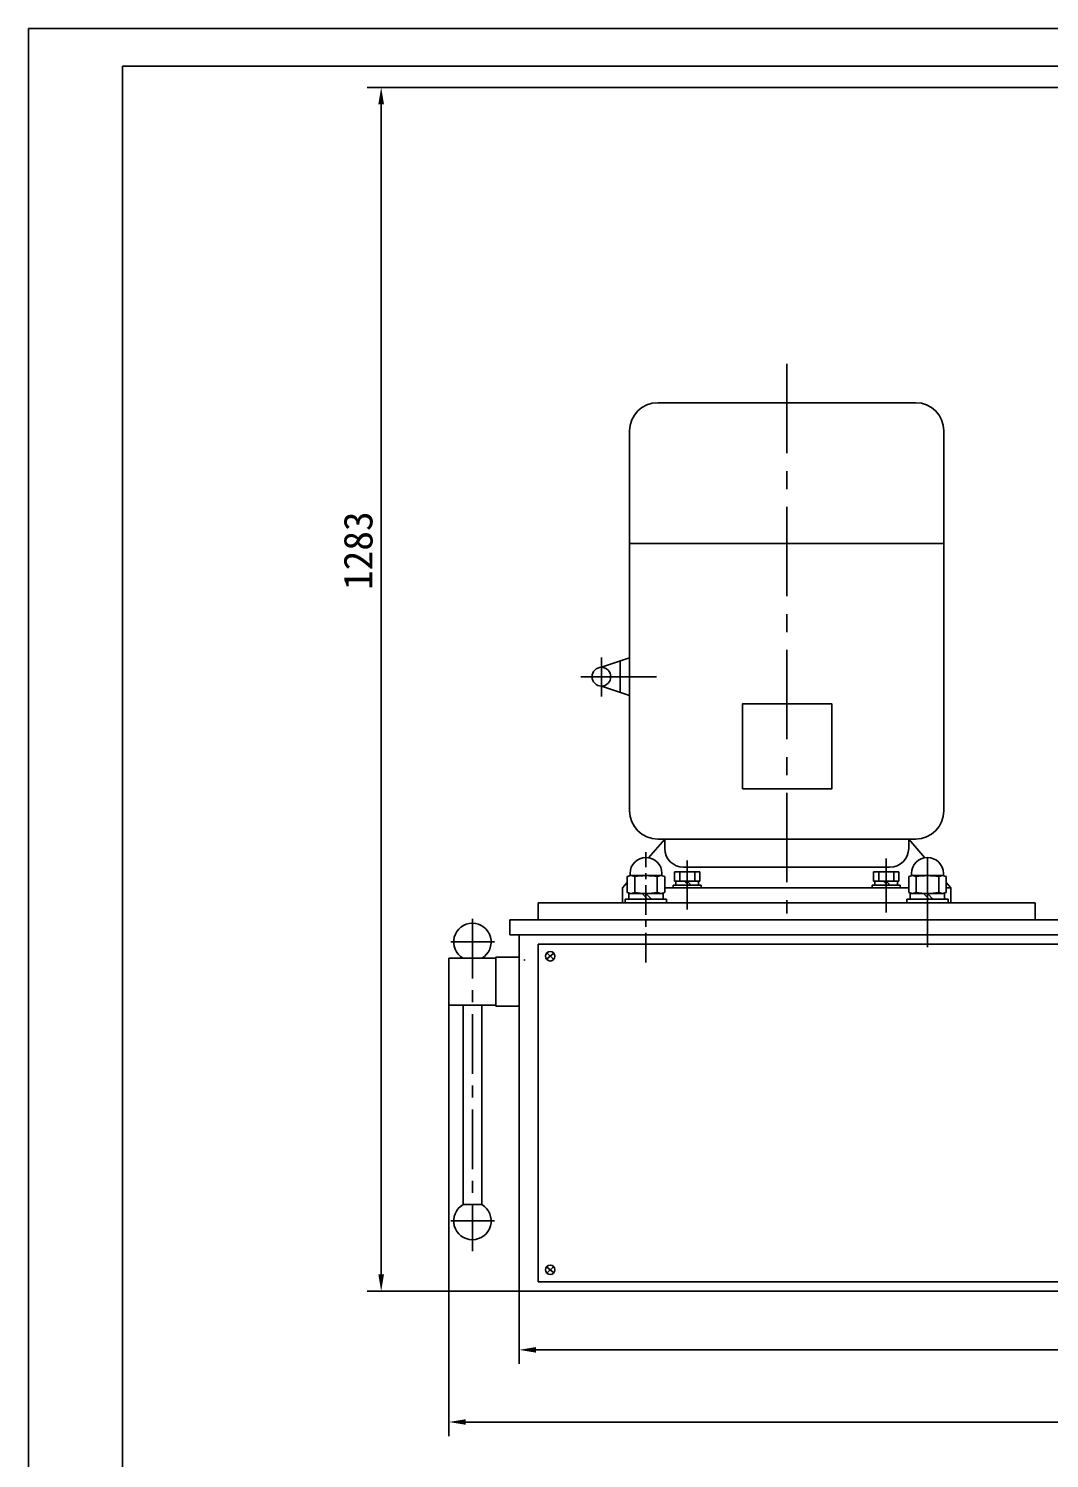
# Model space of a CAD drawing. Extents: x -2754 to 610, y -1664 to 712.
# Drawn here: x -2754 to -1666, y -812 to 712 of the extents above; entities that cross this region are included whole.
import ezdxf

# ---------------------------------------------------------------- set-up
doc = ezdxf.new("R2010")
doc.units = 0
doc.linetypes.add('CENTER', pattern=[50.8, 31.75, -6.35, 6.35, -6.35])
doc.layers.get('0').update_dxf_attribs({"linetype": 'CONTINUOUS'})
doc.layers.get('DEFPOINTS').update_dxf_attribs({"linetype": 'CONTINUOUS'})
doc.layers.add('PART', color=3, linetype='CONTINUOUS')
doc.layers.add('SMPEN_THICK', color=7, linetype='CONTINUOUS')
doc.styles.get("Standard").update_dxf_attribs({"font": '', "height": 30.8})
doc.styles.get('Standard').set_extended_font_data('SimSun')
doc.dimstyles.get("Standard").update_dxf_attribs({"dimscale": 5, "dimtxt": 4.5, "dimasz": 5.5, "dimexe": 4.25, "dimexo": 0.625, "dimgap": 2.2, "dimtad": 1, "dimdec": 4, "dimlfac": -1, "dimdsep": 46, "dimlunit": 6, "dimtxsty": 'Standard', "dimcen": 2.5, "dimclrd": 2, "dimclre": 2, "dimclrt": 2, "dimadec": 0, "dimazin": 0, "dimtfac": 1, "dimtdec": 4, "dimtmove": 0, "dimatfit": 3, "dimfxl": 1, "dimtolj": 1, "dimtzin": 0, "dimarcsym": 0})

# ---------------------------------------------------------------- blocks, each defined once
blk = doc.blocks.new('*D4')
at = {"color": 2, "lineweight": -2, "transparency": 16777216}
for p, q in [((-262.3, 39.1), (-262.3, -788.2)), ((-2306.5, -328.9), (-2306.5, -788.2)), ((-280.3, -773.2), (-2288.5, -773.2))]:
    blk.add_line(p, q, dxfattribs=at)
at = {"color": 2, "transparency": 16777216}
for points in [[(-2288.5, -770.2), (-2288.5, -776.2), (-2306.5, -773.2)], [(-280.3, -770.2), (-280.3, -776.2), (-262.3, -773.2)]]:
    blk.add_solid(points, dxfattribs=at)
at = {"layer": 'DEFPOINTS', "color": 0, "transparency": 16777216}
for p in [(-262.3, 39.1), (-2306.5, -328.9), (-2306.5, -773.2)]:
    blk.add_point(p, dxfattribs=at)
at = {"color": 2, "transparency": 16777216, "insert": (-1308.4, -748.8), "char_height": 30.8, "attachment_point": 5}
blk.add_mtext('\\A1;2044', dxfattribs=at)
blk = doc.blocks.new('*D1')
at = {"color": 2, "lineweight": -2, "transparency": 16777216}
for p, q in [((-1080.2, 558), (-155.5, 558)), ((-170.5, 540), (-170.5, -615.9)), ((-2231.5, -633.9), (-155.5, -633.9))]:
    blk.add_line(p, q, dxfattribs=at)
at = {"color": 2, "transparency": 16777216}
for points in [[(-173.5, 540), (-167.5, 540), (-170.5, 558)], [(-173.5, -615.9), (-167.5, -615.9), (-170.5, -633.9)]]:
    blk.add_solid(points, dxfattribs=at)
at = {"layer": 'DEFPOINTS', "color": 0, "transparency": 16777216}
for p in [(-1080.2, 558), (-2231.5, -633.9), (-170.5, -633.9)]:
    blk.add_point(p, dxfattribs=at)
at = {"color": 2, "transparency": 16777216, "insert": (-194.9, -50.8), "char_height": 30.8, "attachment_point": 5, "rotation": 90}
blk.add_mtext('\\A1;1192', dxfattribs=at)
blk = doc.blocks.new('*D0')
at = {"color": 2, "lineweight": -2, "transparency": 16777216}
for p, q in [((-2231.5, -633.9), (-2231.5, -711.3)), ((-1051.5, -633.9), (-1051.5, -711.3)), ((-2213.5, -696.3), (-1069.5, -696.3))]:
    blk.add_line(p, q, dxfattribs=at)
at = {"color": 2, "transparency": 16777216}
for points in [[(-2213.5, -693.3), (-2213.5, -699.3), (-2231.5, -696.3)], [(-1069.5, -693.3), (-1069.5, -699.3), (-1051.5, -696.3)]]:
    blk.add_solid(points, dxfattribs=at)
at = {"layer": 'DEFPOINTS', "color": 0, "transparency": 16777216}
for p in [(-2231.5, -633.9), (-1051.5, -633.9), (-1051.5, -696.3)]:
    blk.add_point(p, dxfattribs=at)
at = {"color": 2, "transparency": 16777216, "insert": (-1473.4, -671.9), "char_height": 30.8, "attachment_point": 5}
blk.add_mtext('\\A1;1180', dxfattribs=at)
blk = doc.blocks.new('*D8')
at = {"color": 2, "lineweight": -2, "transparency": 16777216}
for p, q in [((-1373.8, 649.1), (-2393.7, 649.1)), ((-2378.7, 631.1), (-2378.7, -615.9)), ((-2231.5, -633.9), (-2393.7, -633.9))]:
    blk.add_line(p, q, dxfattribs=at)
at = {"color": 2, "transparency": 16777216}
for points in [[(-2381.7, 631.1), (-2375.7, 631.1), (-2378.7, 649.1)], [(-2381.7, -615.9), (-2375.7, -615.9), (-2378.7, -633.9)]]:
    blk.add_solid(points, dxfattribs=at)
at = {"layer": 'DEFPOINTS', "color": 0, "transparency": 16777216}
for p in [(-1373.8, 649.1), (-2378.7, -633.9), (-2231.5, -633.9)]:
    blk.add_point(p, dxfattribs=at)
at = {"color": 2, "transparency": 16777216, "insert": (-2403.1, 155.4), "char_height": 30.8, "attachment_point": 5, "rotation": 90}
blk.add_mtext('\\A1;1283', dxfattribs=at)

msp = doc.modelspace()

# ---------------------------------------------------------------- linework, layer by layer
at = {"color": 6}
for q in [(609.50936, 711.83857), (-2754.49064, -1664.16143)]:
    msp.add_line((-2754.49064, 711.83857), q, dxfattribs=at)
at = {"color": 4}
for p, q in [((-2654.49064, 671.83857), (-2654.49064, -1624.16143)), ((-2654.49064, 671.83857), (569.50936, 671.83857)), ((-1991.45735, -253.87997), (-2241.45735, -253.87997)), ((-2231.45735, -253.87997), (-2231.45735, -633.87997)), ((-1445.45735, -253.87997), (-1847.45735, -253.87997)), ((-2211.45735, -263.87997), (-2211.45735, -593.87997)), ((-1516.45735, -263.87997), (-2211.45735, -263.87997)), ((-2194.72901, -273.57518), (-2202.30883, -280.0684)), ((-2202.12411, -273.34777), (-2194.73573, -280.21907)), ((-2306.45735, -278.87997), (-2306.45735, -328.87997)), ((-2256.45735, -278.87997), (-2306.45735, -278.87997)), ((-2256.45735, -277.87997), (-2256.45735, -329.87997)), ((-2231.45735, -277.87997), (-2256.45735, -277.87997)), ((-2256.45735, -328.87997), (-2306.45735, -328.87997)), ((-2291.45735, -328.87997), (-2291.45735, -541.55946)), ((-2271.45735, -328.87997), (-2271.45735, -541.55946)), ((-2231.45735, -329.87997), (-2256.45735, -329.87997)), ((-2291.45735, -541.55946), (-2271.45735, -541.55946)), ((-2211.45735, -593.87997), (-2211.45735, -623.87997)), ((-2194.72901, -614.18476), (-2202.30883, -607.69154)), ((-2202.12411, -614.41217), (-2194.73573, -607.54087)), ((-1516.45735, -623.87997), (-2211.45735, -623.87997)), ((-1051.45735, -633.87997), (-2231.45735, -633.87997))]:
    msp.add_line(p, q, dxfattribs=at)
at = {"color": 7, "linetype": 'CENTER', "ltscale": 3}
msp.add_line((-1946.45735, 354.45965), (-1946.45735, -231.16972), dxfattribs=at)
for p, q in [((-2052.52337, -227.00288), (-2052.52337, -174.74956)), ((-1840.39133, -230.29199), (-1840.39133, -172.47119)), ((-2257.85565, -261.55946), (-2304.43814, -261.55946)), ((-2257.85565, -558.87997), (-2304.43814, -558.87997))]:
    msp.add_line(p, q)
at = {"color": 7, "linetype": 'CENTER', "ltscale": 2}
msp.add_line((-2281.45735, -236.88477), (-2281.45735, -591.21535), dxfattribs=at)
at = {"color": 4}
for centre in [(-2198.45735, -276.87997), (-2198.45735, -610.87997)]:
    msp.add_circle(centre, 5, dxfattribs=at)
for centre, start, end in [((-2281.45735, -261.55946), 300, 240), ((-2281.45735, -558.87997), 120, 60)]:
    msp.add_arc(centre, 20, start, end, dxfattribs=at)
at = {"layer": 'PART', "color": 5, "linetype": 'Continuous'}
msp.add_line((-2226.45735, -281.37997), (-2225.45735, -280.37997), dxfattribs=at)
at = {"layer": 'SMPEN_THICK', "color": 4}
for p, q in [((-1808.95735, 313.12003), (-2083.95735, 313.12003)), ((-2113.95735, -121.87997), (-2113.95735, 283.12003)), ((-1778.95735, -121.87997), (-1778.95735, 283.12003)), ((-1778.95735, 163.12003), (-2113.95735, 163.12003)), ((-2143.95735, 31.12003), (-2113.95735, 41.12003)), ((-2123.95735, 4.45336), (-2123.95735, 37.78669)), ((-2143.95735, 11.12003), (-2113.95735, 1.12003)), ((-2076.45735, -151.87997), (-2093.75921, -171.87323)), ((-2083.95735, -151.87997), (-1808.95735, -151.87997)), ((-2076.45735, -161.87997), (-2076.45735, -151.87997)), ((-1816.45735, -151.87997), (-1799.15549, -171.87323)), ((-1816.45735, -161.87997), (-1816.45735, -151.87997)), ((-2056.45735, -181.87997), (-1836.45735, -181.87997)), ((-2112.45735, -190.87997), (-2116.45735, -191.95177)), ((-2116.45735, -208.80818), (-2116.45735, -191.95177)), ((-2113.45735, -188.65775), (-2113.45735, -191.14792)), ((-2113.45735, -190.87997), (-2079.45735, -190.87997)), ((-2112.45735, -190.87997), (-2108.45735, -191.95177)), ((-2108.45735, -208.80818), (-2108.45735, -191.95177)), ((-2080.45735, -190.87997), (-2084.45735, -191.95177)), ((-2084.45735, -208.80818), (-2084.45735, -191.95177)), ((-2080.45735, -190.87997), (-2076.45735, -191.95177)), ((-2079.45735, -188.65775), (-2079.45735, -191.14792)), ((-2076.45735, -208.80818), (-2076.45735, -191.95177)), ((-2066.02337, -186.77997), (-2039.02337, -186.77997)), ((-2066.02337, -196.77997), (-2066.02337, -186.77997)), ((-2066.02337, -196.77997), (-2039.02337, -196.77997)), ((-2064.72337, -200.87997), (-2064.72337, -196.77997)), ((-2060.52337, -196.77997), (-2060.52337, -186.77997)), ((-2055.33847, -196.77997), (-2051.27718, -200.87997)), ((-2052.52337, -196.77997), (-2048.46207, -200.87997)), ((-2044.52337, -196.77997), (-2044.52337, -186.77997)), ((-2040.32337, -200.87997), (-2040.32337, -196.77997)), ((-2039.02337, -196.77997), (-2039.02337, -186.77997)), ((-1853.89133, -186.77997), (-1826.89133, -186.77997)), ((-1853.89133, -196.77997), (-1853.89133, -186.77997)), ((-1853.89133, -196.77997), (-1826.89133, -196.77997)), ((-1852.59133, -200.87997), (-1852.59133, -196.77997)), ((-1848.39133, -196.77997), (-1848.39133, -186.77997)), ((-1843.21965, -196.77997), (-1839.11996, -200.87997)), ((-1840.39133, -196.77997), (-1836.29163, -200.87997)), ((-1832.39133, -196.77997), (-1832.39133, -186.77997)), ((-1828.19133, -200.87997), (-1828.19133, -196.77997)), ((-1826.89133, -196.77997), (-1826.89133, -186.77997)), ((-1812.45735, -190.87997), (-1816.45735, -191.95177)), ((-1816.45735, -208.80818), (-1816.45735, -191.95177)), ((-1813.45735, -188.65775), (-1813.45735, -191.14792)), ((-1779.45735, -190.87997), (-1813.45735, -190.87997)), ((-1812.45735, -190.87997), (-1808.45735, -191.95177)), ((-1808.45735, -208.80818), (-1808.45735, -191.95177)), ((-1780.45735, -190.87997), (-1784.45735, -191.95177)), ((-1784.45735, -208.80818), (-1784.45735, -191.95177)), ((-1780.45735, -190.87997), (-1776.45735, -191.95177)), ((-1779.45735, -188.65775), (-1779.45735, -191.14792)), ((-1776.45735, -208.80818), (-1776.45735, -191.95177)), ((-2116.45735, -198.10219), (-2121.45735, -203.87997)), ((-2121.45735, -219.87997), (-2121.45735, -203.87997)), ((-2112.45735, -209.87997), (-2116.45735, -208.80818)), ((-2114.70735, -209.87997), (-2078.20735, -209.87997)), ((-2114.70735, -215.87997), (-2114.70735, -209.87997)), ((-2112.45735, -209.87997), (-2108.45735, -208.80818)), ((-2094.7258, -215.90212), (-2100.67403, -209.87997)), ((-2090.50911, -215.90212), (-2096.45735, -209.87997)), ((-2080.45735, -209.87997), (-2084.45735, -208.80818)), ((-2080.45735, -209.87997), (-2076.45735, -208.80818)), ((-2078.20735, -215.87997), (-2078.20735, -209.87997)), ((-2076.45735, -203.87997), (-1816.45735, -203.87997)), ((-2067.52337, -200.87997), (-2037.52337, -200.87997)), ((-2067.52337, -203.87997), (-2067.52337, -200.87997)), ((-2037.52337, -203.87997), (-2037.52337, -200.87997)), ((-1855.39133, -200.87997), (-1825.39133, -200.87997)), ((-1855.39133, -203.87997), (-1855.39133, -200.87997)), ((-1825.39133, -203.87997), (-1825.39133, -200.87997)), ((-1812.45735, -209.87997), (-1816.45735, -208.80818)), ((-1778.20735, -209.87997), (-1814.70735, -209.87997)), ((-1814.70735, -215.87997), (-1814.70735, -209.87997)), ((-1812.45735, -209.87997), (-1808.45735, -208.80818)), ((-1800.67149, -209.87997), (-1794.75237, -215.87997)), ((-1796.45735, -209.87997), (-1790.53823, -215.87997)), ((-1780.45735, -209.87997), (-1784.45735, -208.80818)), ((-1780.45735, -209.87997), (-1776.45735, -208.80818)), ((-1778.20735, -215.87997), (-1778.20735, -209.87997)), ((-1776.45735, -198.10219), (-1771.45735, -203.87997)), ((-1776.45735, -203.87997), (-1771.45735, -203.87997)), ((-1771.45735, -219.87997), (-1771.45735, -203.87997)), ((-2211.45735, -219.87997), (-1681.45735, -219.87997)), ((-2211.45735, -237.87997), (-2211.45735, -219.87997)), ((-2118.45735, -215.87997), (-2074.45735, -215.87997)), ((-2118.45735, -219.87997), (-2118.45735, -215.87997)), ((-2074.45735, -219.87997), (-2074.45735, -215.87997)), ((-1903.45735, -219.87997), (-1967.45735, -219.87997)), ((-1774.45735, -215.87997), (-1818.45735, -215.87997)), ((-1818.45735, -219.87997), (-1818.45735, -215.87997)), ((-1774.45735, -219.87997), (-1774.45735, -215.87997)), ((-1681.45735, -237.87997), (-1681.45735, -219.87997)), ((-2096.45735, -237.87997), (-2241.45735, -237.87997)), ((-2241.45735, -253.87997), (-2241.45735, -237.87997)), ((-2192.45735, -237.87997), (-2109.45735, -237.87997)), ((-2096.45735, -237.87997), (-1946.45735, -237.87997)), ((-2054.45735, -237.87997), (-2083.45735, -237.87997)), ((-1436.45735, -237.87997), (-1946.45735, -237.87997)), ((-1847.45735, -237.87997), (-1542.45735, -237.87997)), ((-1946.45735, -253.87997), (-2241.45735, -253.87997)), ((-1436.45735, -253.87997), (-1946.45735, -253.87997))]:
    msp.add_line(p, q, dxfattribs=at)
at = {"layer": 'SMPEN_THICK', "linetype": 'CENTER', "ltscale": 3}
for p, q in [((-2143.95735, 0.07916), (-2143.95735, 41.47014)), ((-2165.8688, 21.12003), (-2085.15405, 21.12003)), ((-1796.45735, -267.138), (-1796.45735, -165.73486)), ((-1796.45735, -267.138), (-1796.45735, -165.73486))]:
    msp.add_line(p, q, dxfattribs=at)
at = {"layer": 'SMPEN_THICK', "linetype": 'CENTER'}
msp.add_line((-2096.45735, -283.46549), (-2096.45735, -165.83955), dxfattribs=at)
at = {"layer": 'SMPEN_THICK', "color": 4}
msp.add_lwpolyline([(-1993.70899, -98.2592), (-1898.23348, -98.2592), (-1898.23348, -7.9673), (-1993.70899, -7.9673)], close=True, dxfattribs=at)
msp.add_circle((-2143.95735, 21.12003), 10, dxfattribs=at)
for centre, radius, start, end in [((-2083.95735, 283.12003), 30, 90, 180), ((-1808.95735, 283.12003), 30, 0, 90), ((-2083.95735, -121.87997), 30, 180, 270), ((-1808.95735, -121.87997), 30, 270, 0), ((-2056.45735, -161.87997), 20, 180, 270), ((-1836.45735, -161.87997), 20, 270, 0), ((-2096.45735, -188.65775), 17, 0, 180), ((-1796.45735, -188.65775), 17, 0, 180), ((-2096.45735, -258.59279), 67.71281, 79.79218128, 100.20781872), ((-1796.45735, -258.59279), 67.71281, 79.79218128, 100.20781872), ((-2096.45735, -142.16716), 67.71281, 259.79218128, 280.20781872), ((-1796.45735, -142.16716), 67.71281, 259.79218128, 280.20781872)]:
    msp.add_arc(centre, radius, start, end, dxfattribs=at)

# ---------------------------------------------------------------- dimensions: what is measured, and where the dimension line sits
for base, p1, p2, angle, picture, middle in [((-2378.68494, -633.87997), (-1373.82582, 649.12003), (-2231.45735, -633.87997), 90, '*D8', (-2378.68494, 155.42215)), ((-1051.45735, -696.29717), (-2231.45735, -633.87997), (-1051.45735, -633.87997), 0, '*D0', (-1473.43756, -696.29717))]:
    dim = msp.add_linear_dim(base=base, p1=p1, p2=p2, angle=angle, dimstyle='Standard', override={"dimscale": 6, "dimtxt": 3, "dimasz": 3, "dimexe": 2.5, "dimexo": 0, "dimgap": 1.5, "dimlfac": 1, "dimlunit": 2, "dimcen": 0.09, "dimtp": 0.2, "dimtfac": 0.66667, "dimatfit": 2, "dimtvp": 5, "dimtzin": 8})
    dim.commit()
    dim.dimension.update_dxf_attribs({"geometry": picture, "text_midpoint": middle, "dimtype": 160})
for base, p1, p2, angle, text, picture, middle in [((-170.53746, -633.87997), (-1080.15903, 557.9806), (-2231.45735, -633.87997), 90, '1192', '*D1', (-170.53746, -50.8375)), ((-2306.45735, -773.22857), (-262.34657, 39.12003), (-2306.45735, -328.87997), 0, '2044', '*D4', (-1308.42188, -773.22857))]:
    dim = msp.add_linear_dim(base=base, p1=p1, p2=p2, angle=angle, text=text, dimstyle='Standard', override={"dimscale": 6, "dimtxt": 3, "dimasz": 3, "dimexe": 2.5, "dimexo": 0, "dimgap": 1.5, "dimlfac": 1, "dimlunit": 2, "dimcen": 0.09, "dimtp": 0.2, "dimtfac": 0.66667, "dimatfit": 2, "dimtvp": 5, "dimtzin": 8})
    dim.commit()
    dim.dimension.update_dxf_attribs({"geometry": picture, "text_midpoint": middle, "dimtype": 160})

doc.saveas('drawing.dxf')
